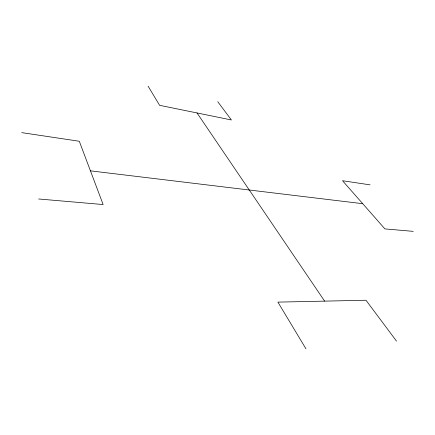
<?xml version="1.0" encoding="UTF-8"?>
<svg xmlns="http://www.w3.org/2000/svg" width="435" height="435" viewBox="0 0 435 435"><rect width="100%" height="100%" fill="white"/><g stroke="black" fill="none" stroke-linecap="round" stroke-linejoin="round"><path stroke-width="0.65" d="M38.639 198.98L103.128 204.553L79.3 141.261L21.75 132.631M413.25 231.36L384.921 228.908L342.524 180.726L370.103 184.864M90.436 170.846L362.736 203.7M217.756 101.692L231.404 119.973L159.601 105.313L148.09 86.163M396.492 341.111L365.987 300.248L277.883 302.118L305.963 348.837M197.022 112.953L324.624 301.129"/></g></svg>
